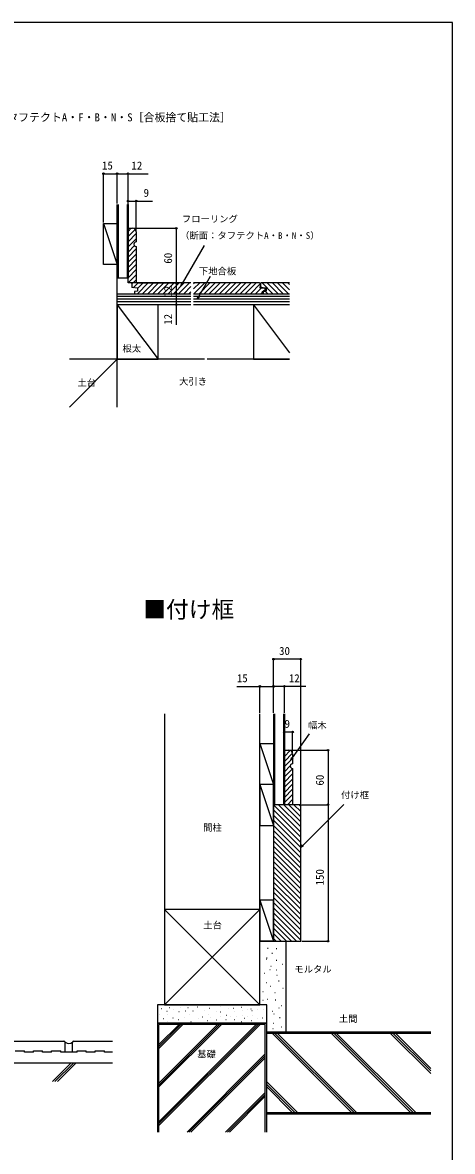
# Model space of a CAD drawing. Units: millimetres, scale not verified. Extents: x -700 to 700, y -1059 to 1057.
# Drawn here: x 227 to 700, y -261 to 981 of the extents above; entities that cross this region are included whole.
import ezdxf
from ezdxf.enums import TextEntityAlignment as Align

# ---------------------------------------------------------------- set-up
doc = ezdxf.new("R2010")
doc.units = ezdxf.units.MM
doc.header["$LTSCALE"] = 4
for name, color, linetype in [('0-1_USER1', 3, 'Continuous'), ('0-4_YKK_D', 6, 'Continuous'), ('0-5_YKK_ZWAK', 7, 'Continuous'), ('0-6_YSS_K', 3, 'Continuous'), ('0-7_YSS_KE', 3, 'Continuous')]:
    doc.layers.add(name, color=color, linetype=linetype)
doc.styles.add('ＭＳ ゴシック', font='')
doc.styles.get('ＭＳ ゴシック').set_extended_font_data('MS Gothic')

msp = doc.modelspace()

# ---------------------------------------------------------------- linework, layer by layer
at = {"layer": '0-4_YKK_D'}
for p, q in [((316.252, 760.699), (316.252, 815.397)), ((316.252, 814.397), (331.252, 814.397)), ((331.252, 781.489), (331.252, 815.397)), ((331.252, 781.489), (331.252, 815.397)), ((343.252, 781.489), (343.252, 815.397)), ((343.252, 761.397), (343.252, 785.397)), ((352.252, 751.397), (352.252, 785.397)), ((349.252, 754.397), (397.252, 754.397)), ((396.252, 754.397), (396.252, 694.397)), ((353.252, 694.397), (397.252, 694.397)), ((396.252, 694.397), (396.252, 682.397)), ((503.185, 221.649), (503.185, 281.649)), ((533.185, 280.649), (503.185, 280.649)), ((533.185, 121.257), (533.185, 281.649)), ((462.712, 250.649), (488.185, 250.649)), ((488.185, 221.649), (488.185, 251.649)), ((488.185, 250.649), (503.185, 250.649)), ((503.185, 221.649), (503.185, 251.649)), ((503.185, 221.649), (503.185, 251.649)), ((515.185, 250.649), (503.185, 250.649)), ((515.185, 221.649), (515.185, 251.649)), ((538.658, 250.649), (515.185, 250.649)), ((515.185, 181.557), (515.185, 201.557)), ((524.185, 200.557), (515.185, 200.557)), ((524.185, 177.557), (524.185, 201.557)), ((521.185, 180.557), (564.185, 180.557)), ((563.185, 180.557), (563.185, 120.557)), ((533.885, 120.557), (564.185, 120.557)), ((533.885, 120.557), (564.185, 120.557)), ((563.185, 120.557), (563.185, -29.443)), ((534.185, -29.443), (564.185, -29.443))]:
    msp.add_line(p, q, dxfattribs=at)
for points in [[(331.252, 814.397), (343.252, 814.397), (365.48, 814.397)], [(343.252, 784.397), (352.252, 784.397), (370.07, 784.397)], [(401.338, 690.646), (403.088, 693.677), (427.168, 735.385)], [(419.28, 676.397), (421.03, 679.428), (433.862, 701.654)], [(403.9, 693.208), (401.338, 690.646), (402.276, 694.146)], [(396.252, 682.397), (396.252, 670.397), (396.252, 648.17)], [(421.843, 678.959), (419.28, 676.397), (420.218, 679.897)], [(522.167, 169.45), (524.174, 172.317), (542.629, 198.673)], [(524.942, 171.779), (522.167, 169.45), (523.406, 172.855)], [(533.185, 73.493), (535.66, 75.968), (580.699, 121.007)], [(536.323, 75.305), (533.185, 73.493), (534.997, 76.631)]]:
    msp.add_lwpolyline(points, dxfattribs=at)
for centre in [(316.252, 814.397), (331.252, 814.397), (331.252, 814.397), (343.252, 814.397), (343.252, 784.397), (352.252, 784.397), (396.252, 754.397), (396.252, 694.397), (396.252, 694.397), (396.252, 682.397), (396.252, 682.397), (396.252, 670.397), (503.185, 280.649), (533.185, 280.649), (488.185, 250.649), (503.185, 250.649), (503.185, 250.649), (515.185, 250.649), (515.185, 200.557), (524.185, 200.557), (563.185, 180.557), (563.185, 120.557), (563.185, 120.557), (563.185, -29.443)]:
    msp.add_circle(centre, 0.875, dxfattribs=at)
at = {"layer": '0-5_YKK_ZWAK'}
msp.add_line((700, 980.6), (-700, 980.6), dxfattribs=at)
msp.add_lwpolyline([(-699.339, -1059.4), (700, -1059.4), (700, 980.6)], dxfattribs=at)
at = {"layer": '0-6_YSS_K'}
for p, q in [((331.252, 610.397), (331.252, 780.489)), ((332.252, 780.489), (332.252, 699.397)), ((342.252, 780.489), (342.252, 699.397)), ((316.252, 759.699), (331.252, 714.699)), ((343.252, 750.965), (346.684, 754.397)), ((343.252, 745.308), (351.124, 753.181)), ((343.252, 739.652), (352.252, 748.652)), ((343.252, 733.995), (352.252, 742.995)), ((343.252, 728.338), (350.278, 735.363)), ((343.252, 722.681), (352.252, 731.681)), ((343.252, 717.024), (352.252, 726.024)), ((343.252, 711.367), (352.252, 720.367)), ((343.252, 705.711), (352.252, 714.711)), ((343.252, 700.054), (352.252, 709.054)), ((343.252, 694.397), (352.252, 703.397)), ((348.909, 694.397), (352.252, 697.74)), ((347.252, 693.128), (348.521, 694.397)), ((354.178, 694.397), (348.821, 689.04)), ((350.455, 685.017), (350.252, 684.815)), ((365.491, 694.397), (353.491, 682.397)), ((359.834, 694.397), (353.752, 688.315)), ((371.148, 694.397), (359.148, 682.397)), ((376.805, 694.397), (364.805, 682.397)), ((382.462, 694.397), (370.462, 682.397)), ((388.119, 694.397), (376.119, 682.397)), ((393.776, 694.397), (381.776, 682.397)), ((399.432, 694.397), (387.432, 682.397)), ((405.089, 694.397), (393.089, 682.397)), ((410.746, 694.397), (398.746, 682.397)), ((412.252, 690.246), (404.403, 682.397)), ((412.252, 684.589), (410.06, 682.397)), ((415.252, 687.66), (421.989, 694.397)), ((415.252, 693.317), (416.332, 694.397)), ((415.646, 682.397), (427.646, 694.397)), ((421.303, 682.397), (433.303, 694.397)), ((426.96, 682.397), (438.96, 694.397)), ((432.616, 682.397), (444.616, 694.397)), ((438.273, 682.397), (450.273, 694.397)), ((443.93, 682.397), (455.93, 694.397)), ((449.587, 682.397), (461.587, 694.397)), ((455.244, 682.397), (467.244, 694.397)), ((460.901, 682.397), (472.901, 694.397)), ((466.558, 682.397), (478.558, 694.397)), ((472.214, 682.397), (484.214, 694.397)), ((477.871, 682.397), (488.683, 693.209)), ((483.528, 682.397), (490.028, 688.897)), ((490.331, 689.039), (488.752, 690.618)), ((489.185, 682.397), (490.752, 683.964)), ((502.63, 682.397), (490.63, 694.397)), ((491.9, 685.112), (494.252, 687.464)), ((496.973, 682.397), (494.135, 685.235)), ((508.287, 682.397), (496.287, 694.397)), ((513.944, 682.397), (501.944, 694.397)), ((519.601, 682.397), (507.601, 694.397)), ((520.816, 686.838), (513.257, 694.397)), ((520.816, 692.495), (518.914, 694.397)), ((412.252, 679.397), (331.252, 679.397)), ((412.252, 676.397), (331.252, 676.397)), ((412.252, 673.397), (331.252, 673.397)), ((331.252, 670.397), (376.252, 610.397)), ((520.816, 679.397), (415.252, 679.397)), ((520.816, 676.397), (415.252, 676.397)), ((520.816, 673.397), (415.252, 673.397)), ((481.252, 670.397), (520.816, 617.645)), ((331.252, 610.397), (278.752, 557.897)), ((383.185, 220.649), (383.185, 5.557)), ((488.185, 5.557), (488.185, 220.649)), ((504.185, 220.649), (504.185, 120.557)), ((514.185, 220.649), (514.185, 120.557)), ((488.185, 187.859), (503.185, 142.859)), ((516.303, 180.557), (515.185, 179.439)), ((521.673, 180.27), (515.185, 173.783)), ((524.185, 177.126), (515.185, 168.126)), ((524.185, 171.469), (515.185, 162.469)), ((521.7, 163.327), (515.185, 156.812)), ((524.185, 165.812), (523.916, 165.543)), ((524.185, 160.155), (515.185, 151.155)), ((515.185, 145.498), (524.185, 154.498)), ((488.185, 142.859), (503.185, 97.859)), ((515.185, 139.841), (524.185, 148.841)), ((515.185, 134.185), (524.185, 143.185)), ((515.185, 128.528), (524.185, 137.528)), ((515.185, 122.871), (524.185, 131.871)), ((518.528, 120.557), (524.185, 126.214)), ((533.185, 90.464), (503.185, 120.464)), ((533.185, 84.807), (503.185, 114.807)), ((533.185, 96.121), (508.749, 120.557)), ((533.185, 101.777), (514.406, 120.557)), ((533.185, 107.434), (520.062, 120.557)), ((524.185, 120.557), (524.185, 120.557)), ((533.185, 113.091), (525.719, 120.557)), ((533.185, 118.748), (531.376, 120.557)), ((533.185, 79.15), (503.185, 109.15)), ((533.185, 73.493), (503.185, 103.493)), ((533.185, 67.836), (503.185, 97.836)), ((533.185, 62.179), (503.185, 92.179)), ((533.185, 56.523), (503.185, 86.523)), ((533.185, 50.866), (503.185, 80.866)), ((533.185, 45.209), (503.185, 75.209)), ((533.185, 39.552), (503.185, 69.552)), ((533.185, 33.895), (503.185, 63.895)), ((533.185, 28.238), (503.185, 58.238)), ((533.185, 22.582), (503.185, 52.582)), ((533.185, 16.925), (503.185, 46.925)), ((533.185, 11.268), (503.185, 41.268)), ((533.185, 5.611), (503.185, 35.611)), ((533.185, -0.046), (503.185, 29.954)), ((488.185, 15.557), (503.185, -29.443)), ((533.185, -5.703), (503.185, 24.297)), ((533.185, -11.36), (503.185, 18.64)), ((503.185, -29.443), (503.185, 15.557)), ((533.185, -17.016), (503.185, 12.984)), ((383.185, 5.557), (488.185, -99.443)), ((488.185, 5.557), (383.185, -99.443)), ((533.185, -22.673), (503.185, 7.327)), ((533.185, -28.33), (503.185, 1.67)), ((528.641, -29.443), (503.185, -3.987)), ((522.984, -29.443), (503.185, -9.644)), ((517.327, -29.443), (503.185, -15.301)), ((511.671, -29.443), (503.185, -20.958)), ((503.185, -29.443), (488.185, -29.443)), ((506.014, -29.443), (503.185, -26.614)), ((516.685, -29.443), (516.685, -129.443)), ((495.027, -49.175), (495.427, -49.175)), ((495.676, -47.876), (496.076, -47.876)), ((496.758, -37.273), (497.158, -37.273)), ((501.519, -42.683), (501.919, -42.683)), ((506.279, -37.489), (506.679, -37.489)), ((499.138, -60.644), (499.538, -60.644)), ((500.22, -56.749), (500.62, -56.749)), ((506.063, -60.86), (506.463, -60.86)), ((506.279, -50.473), (506.679, -50.473)), ((512.555, -54.801), (512.955, -54.801)), ((493.079, -64.539), (493.479, -64.539)), ((506.712, -66.919), (507.112, -66.919)), ((508.876, -73.195), (509.276, -73.195)), ((491.564, -84.88), (491.964, -84.88)), ((495.459, -74.926), (495.859, -74.926)), ((499.787, -79.037), (500.187, -79.037)), ((504.764, -85.962), (505.164, -85.962)), ((513.42, -81.201), (513.82, -81.201)), ((491.348, -94.401), (491.748, -94.401)), ((496.541, -93.103), (496.941, -93.103)), ((505.197, -93.752), (505.597, -93.752)), ((375.685, -99.835), (376.078, -99.443)), ((378.145, -110.062), (378.345, -110.062)), ((379.717, -103.488), (379.917, -103.488)), ((385.899, -106.26), (386.099, -106.26)), ((386.863, -110.205), (387.063, -110.205)), ((388.435, -102.202), (388.635, -102.202)), ((393.151, -104.489), (393.351, -104.489)), ((399.172, -106.837), (399.372, -106.837)), ((400.868, -102.059), (401.068, -102.059)), ((406.441, -106.061), (406.641, -106.061)), ((409.013, -102.202), (409.213, -102.202)), ((411.014, -109.919), (411.214, -109.919)), ((414.465, -105.972), (414.665, -105.972)), ((419.588, -101.631), (419.788, -101.631)), ((426.872, -105.395), (427.072, -105.395)), ((431.307, -109.919), (431.507, -109.919)), ((432.879, -102.917), (433.079, -102.917)), ((440.453, -107.204), (440.653, -107.204)), ((444.454, -101.773), (444.654, -101.773)), ((445.05, -107.126), (445.25, -107.126)), ((451.313, -110.634), (451.513, -110.634)), ((453.886, -103.488), (454.086, -103.488)), ((459.316, -103.06), (459.516, -103.06)), ((460.631, -106.549), (460.831, -106.549)), ((468.176, -101.916), (468.376, -101.916)), ((468.605, -105.775), (468.805, -105.775)), ((469.034, -110.919), (469.234, -110.919)), ((474.179, -104.203), (474.379, -104.203)), ((478.323, -103.917), (478.523, -103.917)), ((479.386, -105.683), (479.586, -105.683)), ((480.038, -111.062), (480.238, -111.062)), ((485.897, -104.346), (486.097, -104.346)), ((492.082, -104.24), (492.282, -104.24)), ((501.951, -106.303), (502.351, -106.303)), ((503.466, -109.333), (503.866, -109.333)), ((509.092, -102.841), (509.492, -102.841)), ((511.473, -100.028), (511.873, -100.028)), ((377.185, -239.443), (377.185, -120.943)), ((494.185, -120.943), (377.185, -120.943)), ((377.185, -232.138), (488.38, -120.943)), ((377.185, -230.016), (486.259, -120.943)), ((377.185, -227.895), (484.138, -120.943)), ((445.954, -120.943), (377.185, -189.711)), ((441.711, -120.943), (377.185, -185.469)), ((377.185, -187.59), (443.832, -120.943)), ((377.185, -147.285), (403.527, -120.943)), ((377.185, -145.164), (401.406, -120.943)), ((377.185, -143.042), (399.285, -120.943)), ((381.86, -114.628), (382.06, -114.628)), ((386.577, -117.636), (386.777, -117.636)), ((392.536, -113.762), (392.736, -113.762)), ((398.867, -115.493), (399.067, -115.493)), ((405.231, -113.185), (405.431, -113.185)), ((412.3, -117.922), (412.5, -117.922)), ((420.235, -114.051), (420.435, -114.051)), ((425.162, -112.634), (425.362, -112.634)), ((430.306, -116.779), (430.506, -116.779)), ((433.797, -113.474), (433.997, -113.474)), ((440.31, -116.064), (440.51, -116.064)), ((444.74, -111.777), (444.94, -111.777)), ((450.821, -115.494), (451.021, -115.494)), ((455.744, -111.777), (455.944, -111.777)), ((460.317, -115.635), (460.517, -115.635)), ((462.317, -112.206), (462.517, -112.206)), ((468.034, -117.779), (468.234, -117.779)), ((471.307, -114.051), (471.507, -114.051)), ((474.179, -111.92), (474.379, -111.92)), ((478.752, -116.779), (478.952, -116.779)), ((485.446, -114.051), (485.646, -114.051)), ((490.756, -113.635), (490.956, -113.635)), ((494.185, -239.443), (494.185, -120.943)), ((503.25, -119.503), (503.65, -119.503)), ((509.958, -113.228), (510.358, -113.228)), ((512.122, -123.615), (512.522, -123.615)), ((676.099, -130.943), (495.685, -130.943)), ((501.938, -130.943), (588.938, -217.943)), ((502.384, -125.346), (502.784, -125.346)), ((504.766, -130.943), (591.766, -217.943)), ((507.594, -130.943), (594.594, -217.943)), ((566.991, -130.943), (653.991, -217.943)), ((569.82, -130.943), (656.82, -217.943)), ((572.648, -130.943), (659.648, -217.943)), ((632.045, -130.943), (676.099, -174.997)), ((634.874, -130.943), (676.099, -172.168)), ((637.702, -130.943), (676.099, -169.34)), ((219.196, -149.943), (229.196, -149.943)), ((229.196, -151.443), (229.196, -149.943)), ((239.196, -151.443), (229.196, -151.443)), ((249.196, -151.443), (249.196, -149.943)), ((249.196, -151.443), (249.196, -149.943)), ((259.196, -151.443), (249.196, -151.443)), ((259.196, -151.443), (249.196, -151.443)), ((269.196, -151.443), (269.196, -149.943)), ((287.196, -151.443), (269.196, -151.443)), ((287.196, -149.943), (297.196, -149.943)), ((287.196, -151.443), (287.196, -149.943)), ((297.196, -151.443), (297.196, -149.943)), ((307.196, -151.443), (297.196, -151.443)), ((307.196, -149.943), (317.196, -149.943)), ((307.196, -151.443), (307.196, -149.943)), ((408.064, -239.443), (494.185, -153.322)), ((410.185, -239.443), (494.185, -155.443)), ((412.307, -239.443), (494.185, -157.564)), ((260.033, -183.667), (280.257, -163.443)), ((262.861, -183.667), (283.085, -163.443)), ((265.689, -183.667), (285.914, -163.443)), ((495.685, -184.088), (529.541, -217.943)), ((450.49, -239.443), (494.185, -195.748)), ((452.612, -239.443), (494.185, -197.869)), ((495.685, -186.916), (526.712, -217.943)), ((495.685, -189.744), (523.884, -217.943)), ((454.733, -239.443), (494.185, -199.991)), ((495.685, -217.943), (676.099, -217.943))]:
    msp.add_line(p, q, dxfattribs=at)
for points in [[(331.252, 759.699), (331.252, 714.699), (316.252, 714.699), (316.252, 759.699)], [(503.185, 187.859), (503.185, 142.859), (488.185, 142.859), (488.185, 187.859)], [(503.185, 97.859), (503.185, 142.859), (488.185, 142.859), (488.185, 97.859)]]:
    msp.add_lwpolyline(points, close=True, dxfattribs=at)
for points in [[(503.185, 15.557), (488.185, 15.557), (488.185, -29.443)], [(239.196, -151.443), (239.196, -149.943), (249.196, -149.943)], [(259.196, -151.443), (259.196, -149.943), (269.196, -149.943)], [(326.017, -151.443), (317.196, -151.443), (317.196, -149.943)]]:
    msp.add_lwpolyline(points, dxfattribs=at)
msp.add_arc((278.196, -135.866), 6, 228.18957, 312.31105, dxfattribs=at)
at = {"layer": '0-7_YSS_KE'}
for p, q in [((331.252, 780.489), (331.252, 699.397)), ((343.252, 780.489), (343.252, 699.397)), ((352.252, 750.397), (352.252, 739.397)), ((343.252, 699.397), (331.252, 699.397)), ((353.752, 688.547), (347.252, 689.197)), ((487.852, 694.397), (415.252, 694.397)), ((487.852, 694.397), (488.752, 693.897)), ((488.752, 693.897), (488.252, 688.897)), ((488.252, 688.897), (491.752, 688.897)), ((489.652, 694.397), (488.752, 693.897)), ((488.752, 693.897), (488.752, 689.197)), ((495.252, 688.547), (488.752, 689.197)), ((520.816, 694.397), (489.652, 694.397)), ((490.752, 684.997), (494.252, 685.347)), ((490.752, 684.997), (490.752, 682.397)), ((491.752, 688.897), (494.252, 688.047)), ((495.252, 685.347), (491.752, 684.997)), ((491.752, 684.997), (491.752, 682.397)), ((494.252, 688.047), (494.252, 685.347)), ((495.252, 688.547), (495.252, 685.347)), ((331.252, 682.397), (412.252, 682.397)), ((412.252, 670.397), (331.252, 670.397)), ((350.252, 682.397), (412.252, 682.397)), ((415.252, 682.397), (520.816, 682.397)), ((415.252, 682.397), (490.752, 682.397)), ((520.816, 670.397), (415.252, 670.397)), ((491.752, 682.397), (520.816, 682.397)), ((331.252, 610.397), (278.752, 610.397)), ((427.252, 610.397), (331.252, 610.397)), ((331.252, 557.897), (331.252, 610.397)), ((520.816, 610.397), (430.252, 610.397)), ((503.185, 220.649), (503.185, 120.557)), ((515.185, 220.649), (515.185, 120.557)), ((524.185, 176.557), (524.185, 165.557)), ((488.185, 5.557), (383.185, 5.557)), ((383.185, 5.557), (383.185, -99.443)), ((488.185, -99.443), (488.185, 5.557)), ((488.185, -29.443), (516.685, -29.443)), ((383.185, -99.443), (488.185, -99.443)), ((375.685, -119.443), (375.685, -239.443)), ((495.685, -119.443), (375.685, -119.443)), ((495.685, -239.443), (495.685, -119.443)), ((676.099, -129.443), (495.685, -129.443)), ((175.699, -139.443), (272.696, -139.443)), ((274.196, -151.443), (274.196, -140.943)), ((282.196, -151.443), (282.196, -140.943)), ((283.696, -139.443), (326.017, -139.443)), ((326.017, -163.443), (29.199, -163.443)), ((495.685, -219.443), (676.099, -219.443))]:
    msp.add_line(p, q, dxfattribs=at)
for points in [[(343.252, 694.397), (343.252, 754.397), (348.252, 754.397)], [(352.252, 734.397), (352.252, 694.397), (343.252, 694.397)], [(412.252, 694.397), (348.152, 694.397), (347.252, 693.897), (347.252, 689.197)], [(353.752, 688.547), (353.752, 685.347), (350.252, 684.997), (350.252, 682.397)], [(520.816, 670.397), (481.252, 670.397), (481.252, 610.397), (520.816, 610.397)], [(515.185, 120.557), (515.185, 180.557), (520.185, 180.557)], [(524.185, 160.557), (524.185, 120.557), (515.185, 120.557)]]:
    msp.add_lwpolyline(points, dxfattribs=at)
for points in [[(376.252, 610.397), (376.252, 670.397), (331.252, 670.397), (331.252, 610.397)], [(503.185, 120.557), (503.185, -29.443), (533.185, -29.443), (533.185, 120.257), (532.885, 120.557)], [(495.685, -119.443), (495.685, -99.443), (375.685, -99.443), (375.685, -119.443)]]:
    msp.add_lwpolyline(points, close=True, dxfattribs=at)
for centre, radius, start, end in [((348.252, 750.397), 4, 0.00001, 89.99999), ((352.252, 736.897), 2.5, 89.99999, 270.00001), ((520.185, 176.557), 4, 0.00001, 89.99999), ((524.185, 163.057), 2.5, 89.99999, 270.00001), ((272.696, -140.943), 1.5, 0, 90), ((283.696, -140.943), 1.5, 90, 180)]:
    msp.add_arc(centre, radius, start, end, dxfattribs=at)

# ---------------------------------------------------------------- texts
at = {"layer": '0-1_USER1', "style": 'ＭＳ ゴシック'}
for s, height, p in [('●タフテクトA・F・B・N・S［合板捨て貼工法］', 8.798, (198.364, 869.327)), ('根太', 7.331, (337.136, 616.333)), ('土台', 7.331, (287.588, 578.777)), ('大引き', 7.331, (399.337, 580.098)), ('■付け框', 18.33, (360, 320.6)), ('間柱', 7.331, (425.806, 89.584)), ('土台', 7.331, (425.961, -17.784)), ('モルタル', 7.331, (526.146, -66.159)), ('土間', 7.331, (575.117, -120.609)), ('基礎', 7.331, (419.286, -159.608))]:
    msp.add_text(s, height=height, dxfattribs=at).set_placement(p, align=Align.BOTTOM_LEFT)
at = {"layer": '0-4_YKK_D', "style": 'ＭＳ ゴシック'}
for s, height, p in [('15', 8.798, (314.548, 816.397)), ('12', 8.798, (346.911, 816.397)), ('9', 8.798, (360.298, 786.397)), ('フローリング', 7.331, (402.378, 758.81)), ('（断面：タフテクトA・B・N・S）', 7.331, (400.503, 740.552)), ('下地合板', 7.331, (421.201, 701.381)), ('30', 8.798, (509.322, 282.649)), ('15', 8.798, (462.871, 252.649)), ('12', 8.798, (520.09, 252.649)), ('9', 8.798, (515.322, 202.557)), ('幅木', 7.331, (541.173, 201.956)), ('付け框', 7.331, (577.491, 125.485))]:
    msp.add_text(s, height=height, dxfattribs=at).set_placement(p, align=Align.BOTTOM_LEFT)
for s, p in [('60', (394.252, 715.499)), ('12', (394.252, 679.193)), ('12', (394.252, 648.329)), ('60', (561.185, 141.659)), ('150', (561.185, 31.853))]:
    msp.add_text(s, height=8.798, rotation=90, dxfattribs=at).set_placement(p, align=Align.BOTTOM_LEFT)

doc.saveas('drawing.dxf')
